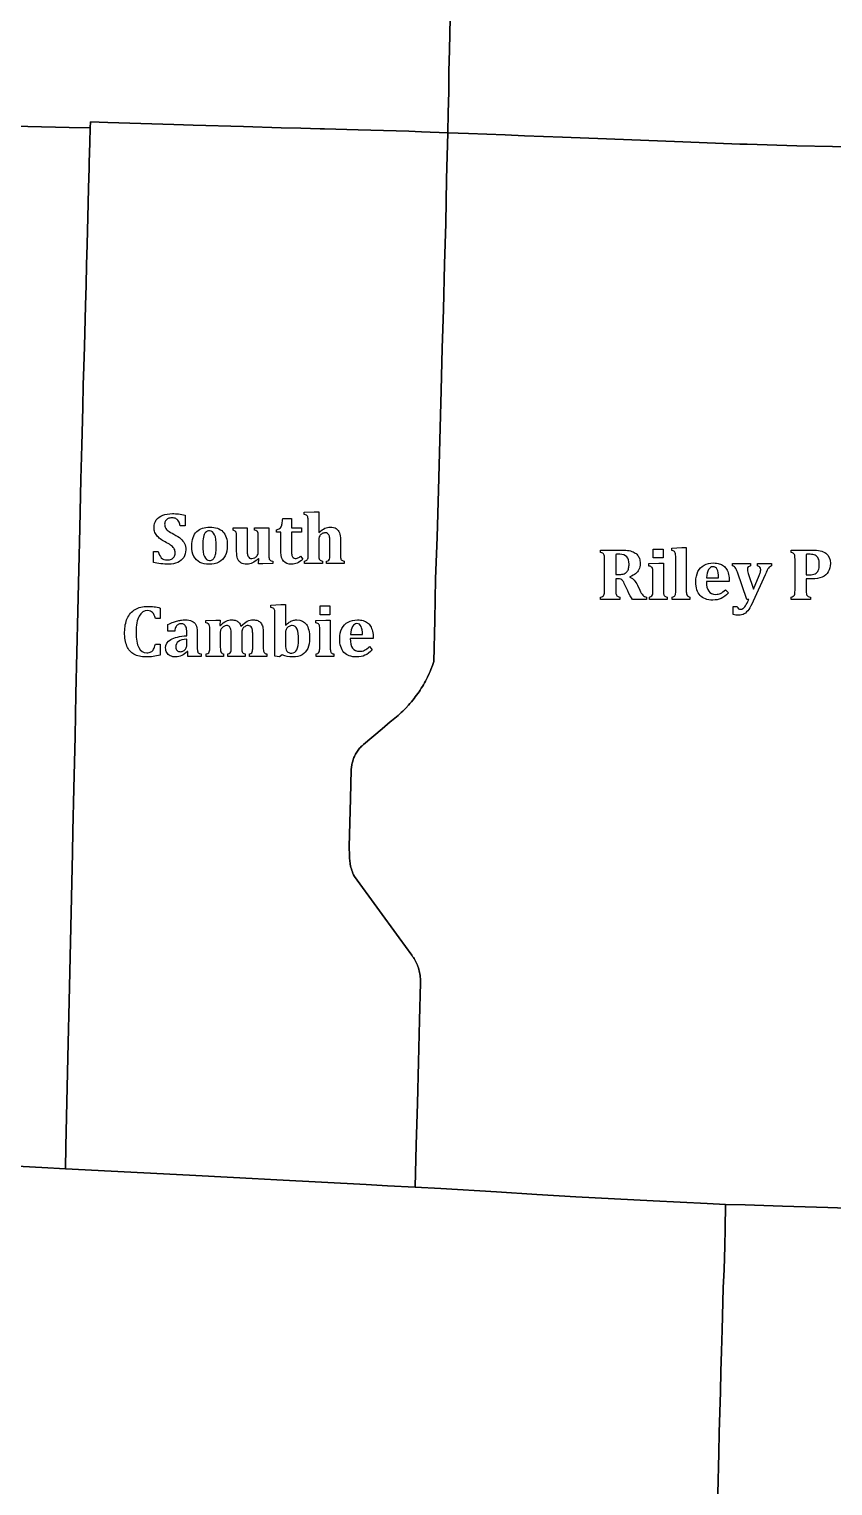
# Model space of a CAD drawing. Extents: x 0 to 800, y 146 to 730.
# Drawn here: x 442.8 to 526.1, y 305.7 to 456.5 of the extents above; entities that cross this region are included whole.
import ezdxf

# ---------------------------------------------------------------- set-up
doc = ezdxf.new("R2010")
doc.units = 0
doc.layers.get('0').update_dxf_attribs({"linetype": 'CONTINUOUS'})

msp = doc.modelspace()

# ---------------------------------------------------------------- linework, layer by layer
at = {"color": 1}
for points in [[(486.434375, 457.68125), (486.353125, 454.321875), (486.3, 452.171875), (486.278125, 450.01875), (486.234375, 447.86875), (486.190625, 445.79375), (483.471875, 445.9), (482.14375, 445.9375), (476.903125, 446.084375), (473.403125, 446.184375), (472.98125, 446.196875), (470.953125, 446.253125), (468.925, 446.315625), (465.009375, 446.43125), (459.825, 446.5875), (457.8125, 446.65), (450.978125, 446.85625), (449.171875, 446.909375), (449.153125, 446.2875), (446.984375, 446.340625), (439.8, 446.51875)], [(528.44375, 444.28125), (526.03125, 444.35), (522.33125, 444.453125), (517.1875, 444.596875), (516.425, 444.621875), (510.521875, 444.85), (502.621875, 445.15625), (498.071875, 445.334375), (494.1125, 445.4875), (492.128125, 445.5625), (488.3375, 445.7125), (486.190625, 445.79375), (486.234375, 447.86875), (486.278125, 450.01875), (486.3, 452.171875), (486.353125, 454.321875), (486.434375, 457.68125)], [(439.8, 446.51875), (446.984375, 446.340625), (449.153125, 446.2875), (449.1125, 444.796875), (449.05625, 442.678125), (449.04375, 442.140625), (448.9875, 440.1), (448.94375, 438.453125), (448.828125, 434.225), (448.771875, 432.11875), (448.715625, 430.01875), (448.65625, 427.90625), (448.54375, 423.68125), (448.484375, 421.56875), (448.434375, 419.690625), (448.371875, 417.346875), (448.275, 413.46875), (448.1875, 409.93125), (448.0625, 404.878125), (447.96875, 400.584375), (447.871875, 396.28125), (447.775, 391.984375), (447.678125, 387.7), (447.578125, 383.3125), (447.45625, 377.91875), (447.35625, 373.5125), (447.309375, 371.271875), (446.965625, 355.86875), (446.86875, 351.60625), (446.628125, 340.8625), (446.578125, 338.5625), (444.15625, 338.690625), (439.56875, 338.93125)], [(482.809375, 336.65625), (479.940625, 336.80625), (477.71875, 336.925), (473.090625, 337.16875), (468.465625, 337.415625), (465.925, 337.546875), (463.99375, 337.65), (459.421875, 337.884375), (446.578125, 338.5625), (446.628125, 340.8625), (446.86875, 351.60625), (446.965625, 355.86875), (447.309375, 371.271875), (447.35625, 373.5125), (447.45625, 377.91875), (447.578125, 383.3125), (447.678125, 387.7), (447.775, 391.984375), (447.871875, 396.28125), (447.96875, 400.584375), (448.0625, 404.878125), (448.1875, 409.93125), (448.275, 413.46875), (448.371875, 417.346875), (448.434375, 419.690625), (448.484375, 421.56875), (448.54375, 423.68125), (448.65625, 427.90625), (448.715625, 430.01875), (448.771875, 432.11875), (448.828125, 434.225), (448.94375, 438.453125), (448.9875, 440.1), (449.04375, 442.140625), (449.05625, 442.678125), (449.1125, 444.796875), (449.153125, 446.2875), (449.171875, 446.909375), (450.978125, 446.85625), (457.8125, 446.65), (459.825, 446.5875), (465.009375, 446.43125), (468.925, 446.315625), (470.953125, 446.253125), (472.98125, 446.196875), (473.403125, 446.184375), (476.903125, 446.084375), (482.14375, 445.9375), (483.471875, 445.9), (486.190625, 445.79375), (486.034375, 440.996875), (485.971875, 436.409375), (485.853125, 432.184375), (485.725, 427.4875), (485.615625, 423.49375), (485.49375, 419.128125), (485.353125, 413.959375), (485.209375, 408.80625), (485.078125, 403.93125), (484.89375, 399.61875), (484.853125, 395.33125), (484.7375, 391.046875), (484.66875, 390.840625), (484.59375, 390.634375), (484.4375, 390.228125), (484.353125, 390.025), (484.265625, 389.825), (484.078125, 389.43125), (483.98125, 389.234375), (483.878125, 389.040625), (483.775, 388.85), (483.665625, 388.659375), (483.55625, 388.471875), (483.440625, 388.284375), (483.321875, 388.103125), (483.203125, 387.91875), (483.078125, 387.740625), (482.95, 387.5625), (482.81875, 387.3875), (482.6875, 387.215625), (482.55, 387.04375), (482.4125, 386.875), (482.26875, 386.709375), (482.125, 386.546875), (481.825, 386.228125), (481.671875, 386.071875), (481.515625, 385.91875), (481.35625, 385.76875), (481.196875, 385.621875), (481.03125, 385.478125), (480.865625, 385.3375), (480.696875, 385.2), (480.525, 385.0625), (480.353125, 384.93125), (480.209375, 384.825), (479.384375, 384.075), (477.44375, 382.46875), (477.403125, 382.434375), (477.309375, 382.346875), (477.21875, 382.259375), (477.13125, 382.16875), (477.05, 382.075), (476.96875, 381.975), (476.81875, 381.775), (476.75, 381.66875), (476.6875, 381.565625), (476.625, 381.45625), (476.56875, 381.346875), (476.515625, 381.2375), (476.465625, 381.121875), (476.41875, 381.009375), (476.378125, 380.890625), (476.30625, 380.65625), (476.278125, 380.534375), (476.25, 380.415625), (476.23125, 380.29375), (476.215625, 380.18125), (476.203125, 380.071875), (476.19375, 379.959375), (476.1875, 379.846875), (476.1, 376.890625), (475.965625, 371.871875), (476.00625, 370.971875), (476.00625, 370.809375), (476.0125, 370.64375), (476.025, 370.5), (476.040625, 370.359375), (476.059375, 370.215625), (476.084375, 370.075), (476.115625, 369.9125), (476.15625, 369.75), (476.2, 369.590625), (476.25, 369.43125), (476.30625, 369.275), (476.365625, 369.121875), (476.434375, 368.96875), (476.50625, 368.81875), (481.146875, 362.459375), (482.4625, 360.65625), (482.54375, 360.54375), (482.61875, 360.43125), (482.690625, 360.315625), (482.840625, 360.046875), (482.909375, 359.909375), (482.971875, 359.76875), (483.03125, 359.625), (483.084375, 359.48125), (483.134375, 359.3375), (483.175, 359.1875), (483.221875, 359.040625), (483.265625, 358.875), (483.290625, 358.721875), (483.315625, 358.559375), (483.334375, 358.396875), (483.35, 358.234375), (483.359375, 358.071875), (483.3625, 357.909375), (483.3625, 357.7875), (483.259375, 353.940625), (483.15, 349.60625), (483.034375, 345.30625), (482.925, 341.040625), (482.809375, 336.65625)], [(514.94375, 334.8625), (513.0375, 334.965625), (507.440625, 335.253125), (499.44375, 335.665625), (495.41875, 335.90625), (491.215625, 336.15625), (485.446875, 336.5), (482.809375, 336.65625), (482.925, 341.040625), (483.034375, 345.30625), (483.15, 349.60625), (483.259375, 353.953125), (483.3625, 357.7875), (483.3625, 357.909375), (483.359375, 358.071875), (483.35, 358.234375), (483.334375, 358.396875), (483.315625, 358.559375), (483.290625, 358.721875), (483.265625, 358.875), (483.221875, 359.040625), (483.175, 359.1875), (483.134375, 359.3375), (483.084375, 359.48125), (483.03125, 359.625), (482.971875, 359.76875), (482.909375, 359.909375), (482.840625, 360.046875), (482.690625, 360.315625), (482.61875, 360.43125), (482.54375, 360.54375), (482.4625, 360.65625), (481.146875, 362.459375), (476.50625, 368.81875), (476.434375, 368.96875), (476.365625, 369.121875), (476.30625, 369.275), (476.25, 369.43125), (476.2, 369.590625), (476.15625, 369.75), (476.115625, 369.9125), (476.084375, 370.075), (476.059375, 370.215625), (476.040625, 370.359375), (476.025, 370.5), (476.0125, 370.64375), (476.00625, 370.809375), (476.00625, 370.971875), (475.965625, 371.871875), (476.1, 376.890625), (476.1875, 379.846875), (476.19375, 379.959375), (476.203125, 380.071875), (476.215625, 380.18125), (476.23125, 380.29375), (476.25, 380.415625), (476.278125, 380.534375), (476.30625, 380.65625), (476.378125, 380.890625), (476.41875, 381.009375), (476.465625, 381.121875), (476.515625, 381.2375), (476.56875, 381.346875), (476.625, 381.45625), (476.6875, 381.565625), (476.75, 381.66875), (476.81875, 381.775), (476.96875, 381.975), (477.05, 382.075), (477.13125, 382.16875), (477.21875, 382.259375), (477.309375, 382.346875), (477.403125, 382.434375), (477.44375, 382.46875), (479.384375, 384.075), (480.209375, 384.825), (480.353125, 384.93125), (480.525, 385.0625), (480.696875, 385.2), (480.865625, 385.3375), (481.03125, 385.478125), (481.196875, 385.621875), (481.35625, 385.76875), (481.515625, 385.91875), (481.671875, 386.071875), (481.825, 386.228125), (482.125, 386.546875), (482.26875, 386.709375), (482.4125, 386.875), (482.55, 387.04375), (482.6875, 387.215625), (482.81875, 387.3875), (482.95, 387.5625), (483.078125, 387.740625), (483.203125, 387.91875), (483.321875, 388.103125), (483.440625, 388.284375), (483.55625, 388.471875), (483.665625, 388.659375), (483.775, 388.85), (483.878125, 389.040625), (483.98125, 389.234375), (484.078125, 389.43125), (484.265625, 389.825), (484.353125, 390.025), (484.4375, 390.228125), (484.59375, 390.634375), (484.66875, 390.840625), (484.7375, 391.046875), (484.853125, 395.33125), (484.89375, 399.61875), (485.078125, 403.93125), (485.209375, 408.80625), (485.353125, 413.959375), (485.49375, 419.128125), (485.615625, 423.49375), (485.725, 427.4875), (485.853125, 432.184375), (485.971875, 436.409375), (486.034375, 440.996875), (486.190625, 445.79375), (488.3375, 445.7125), (492.128125, 445.5625), (494.1125, 445.4875), (498.071875, 445.334375), (502.621875, 445.15625), (510.521875, 444.85), (516.425, 444.621875), (517.1875, 444.596875), (522.33125, 444.453125), (526.03125, 444.35), (528.44375, 444.28125)], [(439.56875, 338.93125), (444.15625, 338.690625), (446.578125, 338.5625), (459.421875, 337.884375), (463.99375, 337.65), (465.925, 337.546875), (468.465625, 337.415625), (473.090625, 337.16875), (477.71875, 336.925), (479.940625, 336.80625), (482.809375, 336.65625), (485.446875, 336.5), (491.215625, 336.15625), (495.41875, 335.90625), (499.44375, 335.665625), (507.440625, 335.253125), (513.0375, 334.965625), (514.94375, 334.8625)], [(514.94375, 334.8625), (514.921875, 332.334375), (514.875, 330.55), (514.8125, 328.1125), (514.70625, 326.21875), (514.6625, 324.740625), (514.584375, 321.890625), (514.525, 319.678125), (514.465625, 317.5625), (514.409375, 315.459375), (514.35625, 313.35), (514.303125, 311.265625), (514.246875, 309.13125), (514.140625, 304.909375)], [(514.140625, 304.909375), (514.246875, 309.13125), (514.303125, 311.265625), (514.35625, 313.35), (514.409375, 315.459375), (514.465625, 317.5625), (514.525, 319.678125), (514.584375, 321.890625), (514.6625, 324.740625), (514.70625, 326.21875), (514.8125, 328.1125), (514.875, 330.55), (514.921875, 332.334375), (514.94375, 334.8625), (516.965625, 334.8125), (520.834375, 334.6875), (525.553125, 334.55), (527.55625, 334.4875)], [(527.55625, 334.4875), (525.553125, 334.55), (520.834375, 334.6875), (516.965625, 334.8125), (514.94375, 334.8625)]]:
    msp.add_lwpolyline(points, dxfattribs=at)
at = {"color": 7}
for points in [[(458.993392, 406.20816), (458.993392, 405.120656), (458.47964, 405.120656)], [(469.084664, 405.848176), (469.980912, 405.848176), (469.980912, 404.910672), (471.049664, 404.910672), (471.049664, 404.44192), (469.980912, 404.44192), (469.980912, 402.750672)], [(471.31192, 406.26068), (471.31192, 406.508184), (472.350672, 406.560664), (472.819424, 406.560664), (472.819424, 404.419416), (472.83464, 404.415672)], [(463.939624, 404.663128), (463.93964, 404.910672)], [(463.93964, 404.910672), (465.398392, 404.910672), (465.398392, 402.829424)], [(466.182096, 404.663152), (466.182096, 404.910648), (467.6446, 404.910648), (467.6446, 402.285648)], [(468.897136, 402.345672), (468.897136, 404.44192), (468.428392, 404.44192), (468.428392, 404.700672)], [(471.735664, 402.274408), (471.735664, 405.199408)], [(460.800864, 403.10692), (460.800888, 403.10692)], [(464.31456, 402.454416), (464.31456, 403.826912)], [(466.55712, 402.3794), (466.55712, 403.826896)], [(472.819688, 403.7294), (472.819688, 402.2744)], [(473.978464, 402.270656), (473.978464, 403.249408)], [(475.062136, 403.643176), (475.062136, 402.274424)], [(502.015448, 402.350056), (502.015448, 402.59756), (504.201696, 402.59756)], [(508.484112, 402.695056), (508.484112, 401.776312), (507.456608, 401.776312), (507.456608, 402.695056), (508.484112, 402.695056)], [(509.372576, 402.5488), (509.372576, 402.796304), (510.41132, 402.848784), (510.880072, 402.848784), (510.88036, 398.56256)], [(521.740384, 402.350024), (521.740384, 402.597528), (523.919136, 402.597528)], [(455.68964, 401.29944), (455.68964, 402.45444), (456.203392, 402.454424)], [(461.460888, 401.130672), (461.460888, 401.130672)], [(468.05708, 401.441896), (468.05708, 401.190648), (467.03708, 401.156888), (466.583336, 401.156888), (466.617096, 401.696888), (466.572056, 401.708168)], [(470.940896, 401.955664), (471.177136, 401.640672)], [(473.194736, 401.438192), (473.194736, 401.190688), (471.357232, 401.190688), (471.357232, 401.438192)], [(475.440936, 401.43816), (475.440936, 401.190656), (473.622184, 401.190656), (473.622184, 401.43816)], [(502.416656, 398.420056), (502.416656, 401.65256)], [(503.579104, 402.151608), (503.579112, 402.151312)], [(503.579112, 402.151312), (503.579112, 400.066312), (503.95036, 400.066312)], [(507.01412, 400.943776), (507.01412, 401.198776), (508.045368, 401.228776), (508.51412, 401.228776), (508.51412, 398.562528)], [(509.796264, 398.562528), (509.796264, 401.487528)], [(515.676608, 400.951328), (515.676608, 401.198824), (517.547864, 401.198824), (517.547864, 400.951328)], [(518.245384, 400.951328), (518.245384, 401.198824), (519.704136, 401.198824), (519.704136, 400.947576)], [(522.141592, 398.420024), (522.141592, 401.652528)], [(523.304112, 402.151608), (523.304112, 400.040056)], [(503.796696, 399.627464), (503.5792, 399.627464), (503.5792, 398.41996)], [(505.041696, 399.82252), (505.041696, 399.785)], [(507.430384, 398.558808), (507.430384, 400.30256)], [(512.98036, 399.73256), (514.229112, 399.73256)], [(517.364112, 397.478824), (517.15036, 397.478824), (516.171608, 400.295072)], [(517.304112, 400.178824), (517.844112, 398.540072), (518.44036, 399.976328)], [(519.040384, 400.032576), (517.817864, 397.310056)], [(523.304112, 400.040056), (523.626616, 400.040056)], [(523.304136, 399.61632), (523.304112, 398.416312)], [(504.812952, 398.371256), (504.520448, 399.012504)], [(505.8292, 398.956256), (506.065448, 398.446256)], [(515.33908, 399.327592), (512.961576, 399.327592)], [(514.937832, 398.491344), (515.241608, 398.161312)], [(456.413392, 396.593176), (456.413392, 395.505672), (455.903392, 395.505672)], [(456.413392, 396.593184), (456.413392, 396.593176)], [(467.861904, 396.660704), (467.861904, 396.908208), (468.90816, 396.960688), (469.369408, 396.960688), (469.369408, 394.811936), (469.373408, 394.807936)], [(473.978392, 396.80692), (473.978392, 395.888176), (472.950888, 395.888176), (472.950888, 396.80692), (473.978392, 396.80692)], [(503.984112, 397.478808), (502.01536, 397.478808), (502.01536, 397.726312)], [(503.984192, 397.726216), (503.984112, 397.478808)], [(506.747952, 397.726256), (506.747952, 397.478752), (505.3042, 397.478752)], [(508.889168, 397.72632), (508.889168, 397.478816), (507.059168, 397.478816), (507.059112, 397.726312)], [(511.255336, 397.726312), (511.255336, 397.478808), (509.41784, 397.478808), (509.41784, 397.726312)], [(515.747864, 395.911336), (515.747864, 396.77008), (516.167864, 396.77008)], [(523.7578, 397.72628), (523.7578, 397.478776), (521.740296, 397.478776), (521.740296, 397.72628)], [(461.123488, 395.05556), (461.123488, 395.31056), (462.150984, 395.34056), (462.623488, 395.34056), (462.567136, 394.800672)], [(469.043408, 391.74416), (468.765904, 391.530408), (468.285904, 391.597928), (468.285888, 395.66692)], [(472.5084, 395.05564), (472.5084, 395.31064), (473.539648, 395.34064), (474.0084, 395.34064), (474.0084, 392.674392)], [(457.89844, 394.215648), (457.189688, 394.215648), (457.189688, 394.898152)], [(459.150904, 393.728144), (459.150904, 394.084392)], [(460.234688, 394.114384), (460.234688, 392.65188)], [(461.53968, 392.67056), (461.53968, 394.211808)], [(462.567136, 394.800672), (462.612096, 394.789392)], [(462.623392, 394.12556), (462.623392, 392.674312)], [(463.759632, 392.670608), (463.759632, 393.675608)], [(464.847184, 393.896856), (464.847184, 392.67436)], [(465.987128, 392.670624), (465.987128, 393.675624)], [(467.07088, 394.043144), (467.07088, 392.674392)], [(469.36964, 394.099424), (469.36964, 392.820672)], [(472.924664, 392.670672), (472.924664, 394.414424)], [(476.10464, 393.844424), (477.353392, 393.844424)], [(455.89964, 392.854424), (456.413392, 392.854424), (456.413392, 391.718176)], [(459.15464, 392.738176), (459.15464, 393.360672)], [(459.278392, 392.08192), (459.222152, 392.10064)], [(460.639736, 391.83816), (460.639736, 391.590656), (459.244736, 391.590656), (459.278392, 392.08192)], [(478.46336, 393.439456), (476.085856, 393.439456)], [(478.062104, 392.603208), (478.365888, 392.273176)], [(462.968408, 391.838064), (462.968408, 391.59056), (461.172152, 391.59056), (461.172152, 391.838064)], [(465.195904, 391.838112), (465.195904, 391.590608), (463.410904, 391.590608), (463.410904, 391.838112)], [(467.449608, 391.838128), (467.449608, 391.590624), (465.642104, 391.590624), (465.642104, 391.838128)], [(474.383376, 391.838184), (474.383376, 391.59068), (472.553376, 391.59068), (472.553392, 391.838176)]]:
    msp.add_lwpolyline(points, dxfattribs=at)
for points in [[(455.768392, 404.929384), (455.768384, 405.23688), (455.844632, 405.498128), (455.997136, 405.713136)], [(455.997136, 405.713136), (456.14964, 405.928128), (456.370264, 406.091256), (456.659016, 406.202512)], [(456.659016, 406.202512), (456.94776, 406.313752), (457.282136, 406.369376), (457.662136, 406.369384)], [(456.957136, 405.632576), (456.892176, 405.533816), (456.85964, 405.41444), (456.85964, 405.274448)], [(457.223392, 405.855696), (457.110888, 405.805696), (457.022136, 405.73132), (456.957136, 405.632576)], [(457.605888, 405.930656), (457.463384, 405.930656), (457.335888, 405.905696), (457.223392, 405.855696)], [(458.022136, 405.84816), (457.912136, 405.90312), (457.773384, 405.930656), (457.605888, 405.930656)], [(457.662136, 406.369384), (457.884632, 406.369376), (458.097136, 406.357544), (458.29964, 406.333784)], [(458.29776, 405.59128), (458.224, 405.707528), (458.132136, 405.793152), (458.022136, 405.84816)], [(458.29964, 406.333784), (458.502136, 406.310024), (458.733384, 406.268184), (458.993392, 406.20816)], [(469.030264, 405.34192), (469.054024, 405.47692), (469.072104, 405.645672), (469.084664, 405.848176)], [(471.540672, 406.19316), (471.493152, 406.21812), (471.41692, 406.24068), (471.31192, 406.26068)], [(471.649424, 406.093784), (471.624464, 406.135064), (471.588144, 406.168184), (471.540672, 406.19316)], [(471.705664, 405.928784), (471.693184, 405.997504), (471.674384, 406.052528), (471.649424, 406.093784)], [(471.730064, 405.673784), (471.726064, 405.775032), (471.718224, 405.860032), (471.705664, 405.928784)], [(471.735664, 405.199408), (471.735664, 405.4144), (471.734064, 405.572528), (471.730064, 405.673784)], [(455.860264, 404.423136), (455.798984, 404.573128), (455.768384, 404.74188), (455.768392, 404.929384)], [(456.119016, 404.00876), (456.00776, 404.135008), (455.921512, 404.273128), (455.860264, 404.423136)], [(456.85964, 405.274448), (456.85964, 405.129448), (456.88772, 405.003816), (456.944016, 404.897576)], [(456.944016, 404.897576), (457.000256, 404.79132), (457.09464, 404.687568), (457.227136, 404.58632)], [(457.227136, 404.58632), (457.35964, 404.485072), (457.552136, 404.369448), (457.80464, 404.239448)], [(457.80464, 404.239448), (458.112136, 404.079448), (458.354008, 403.922568), (458.530264, 403.768824)], [(458.47964, 405.120656), (458.43212, 405.318152), (458.371512, 405.475032), (458.29776, 405.59128)], [(459.79964, 403.894424), (459.892136, 404.139424), (460.020888, 404.34192), (460.185888, 404.50192)], [(460.185888, 404.50192), (460.350888, 404.66192), (460.54776, 404.780048), (460.776512, 404.856296)], [(460.776512, 404.856296), (461.005264, 404.932536), (461.253384, 404.970672), (461.520888, 404.970672)], [(461.097144, 404.419424), (460.994648, 404.31192), (460.919648, 404.150672), (460.872144, 403.935672)], [(461.505896, 404.580672), (461.335896, 404.580672), (461.199648, 404.526912), (461.097144, 404.419424)], [(462.032768, 404.181296), (461.914016, 404.447544), (461.738392, 404.580672), (461.505896, 404.580672)], [(461.520888, 404.970672), (462.125888, 404.970672), (462.582136, 404.811296), (462.88964, 404.492552)], [(462.210896, 402.975672), (462.210896, 403.513168), (462.151536, 403.915048), (462.032768, 404.181296)], [(462.88964, 404.492552), (463.197136, 404.173792), (463.350888, 403.70692), (463.350888, 403.09192)], [(464.106496, 404.603128), (464.065216, 404.625608), (464.009624, 404.645608), (463.939624, 404.663128)], [(464.204, 404.528168), (464.18024, 404.555688), (464.14776, 404.580648), (464.106496, 404.603128)], [(464.26024, 404.436288), (464.24648, 404.470048), (464.22776, 404.500688), (464.204, 404.528168)], [(464.29208, 404.323792), (464.28488, 404.365072), (464.274, 404.402512), (464.26024, 404.436288)], [(464.30896, 404.149416), (464.30496, 404.224376), (464.2996, 404.282536), (464.29208, 404.323792)], [(464.31456, 403.826912), (464.31456, 403.966912), (464.31296, 404.074416), (464.30896, 404.149416)], [(466.403352, 404.567528), (466.358312, 404.601288), (466.284592, 404.633128), (466.182096, 404.663152)], [(466.50272, 404.441896), (466.48144, 404.491896), (466.44832, 404.533768), (466.403352, 404.567528)], [(466.54584, 404.233776), (466.53864, 404.32252), (466.52392, 404.391896), (466.50272, 404.441896)], [(466.55712, 403.826896), (466.55712, 404.0094), (466.55312, 404.145024), (466.54584, 404.233776)], [(468.428392, 404.700672), (468.580888, 404.725632), (468.693392, 404.763152), (468.765888, 404.813176)], [(468.765888, 404.813176), (468.838368, 404.863176), (468.89464, 404.930048), (468.93464, 405.0138)], [(468.93464, 405.0138), (468.97464, 405.097544), (469.00648, 405.20692), (469.030264, 405.34192)], [(472.83464, 404.415672), (473.062136, 404.618168), (473.265264, 404.761296), (473.444016, 404.845048)], [(473.18156, 404.293776), (473.077808, 404.235056), (472.99156, 404.155024), (472.922816, 404.053776)], [(473.479688, 404.381896), (473.384688, 404.381896), (473.285312, 404.352536), (473.18156, 404.293776)], [(473.444016, 404.845048), (473.62276, 404.928792), (473.805888, 404.970672), (473.993392, 404.970672)], [(473.72156, 404.325656), (473.66028, 404.363176), (473.579688, 404.381896), (473.479688, 404.381896)], [(473.87156, 404.155032), (473.83284, 404.231272), (473.782808, 404.288152), (473.72156, 404.325656)], [(473.954064, 403.832536), (473.937824, 403.97128), (473.910304, 404.078784), (473.87156, 404.155032)], [(473.993392, 404.970672), (474.268384, 404.970672), (474.480888, 404.920032), (474.630888, 404.8188)], [(474.630888, 404.8188), (474.780888, 404.717544), (474.890264, 404.57192), (474.959016, 404.38192)], [(474.959016, 404.38192), (475.027736, 404.19192), (475.062136, 403.945672), (475.062136, 403.643176)], [(456.522136, 403.66188), (456.36464, 403.76688), (456.230264, 403.882504), (456.119016, 404.00876)], [(457.050888, 403.358136), (456.855888, 403.455632), (456.67964, 403.55688), (456.522136, 403.66188)], [(457.583392, 403.03188), (457.455888, 403.134384), (457.278384, 403.243128), (457.050888, 403.358136)], [(457.860888, 402.707512), (457.803368, 402.821256), (457.710888, 402.929384), (457.583392, 403.03188)], [(457.947136, 402.304384), (457.947136, 402.459384), (457.918416, 402.59376), (457.860888, 402.707512)], [(458.530264, 403.768824), (458.706512, 403.615072), (458.836512, 403.447568), (458.920264, 403.26632)], [(459.045888, 402.634448), (459.045888, 402.326944), (458.974608, 402.060072), (458.832136, 401.833824)], [(458.920264, 403.26632), (459.004008, 403.085072), (459.045888, 402.874448), (459.045888, 402.634448)], [(459.660888, 403.024424), (459.660888, 403.359424), (459.707128, 403.649424), (459.79964, 403.894424)], [(459.885888, 401.942552), (459.735888, 402.226296), (459.660888, 402.58692), (459.660888, 403.024424)], [(460.872144, 403.935672), (460.824624, 403.720672), (460.800864, 403.444424), (460.800864, 403.10692)], [(460.800888, 403.10692), (460.800888, 402.57692), (460.860248, 402.180048), (460.979016, 401.916296)], [(462.177136, 402.3738), (462.199616, 402.552544), (462.210896, 402.753176), (462.210896, 402.975672)], [(463.350888, 403.09192), (463.350888, 402.65692), (463.274648, 402.292544), (463.122136, 401.9988)], [(465.398392, 402.829424), (465.398384, 402.589424), (465.405592, 402.40192), (465.420872, 402.26692)], [(469.980912, 402.750672), (469.980912, 402.468176), (469.994032, 402.259424), (470.020272, 402.124424)], [(472.922816, 404.053776), (472.854096, 403.95252), (472.819688, 403.8444), (472.819688, 403.7294)], [(473.978464, 403.249408), (473.978456, 403.499408), (473.970304, 403.693784), (473.954064, 403.832536)], [(504.201696, 402.59756), (504.496696, 402.597552), (504.74732, 402.57692), (504.953576, 402.53564)], [(523.919136, 402.597528), (524.551632, 402.59752), (525.025384, 402.4844), (525.340384, 402.258152)], [(456.46776, 401.173816), (456.191512, 401.202536), (455.932136, 401.244456), (455.68964, 401.29944)], [(456.203392, 402.454424), (456.265872, 402.15692), (456.370264, 401.935048), (456.516512, 401.7888)], [(457.26464, 401.130696), (457.00964, 401.130696), (456.744008, 401.145096), (456.46776, 401.173816)], [(456.516512, 401.7888), (456.66276, 401.642552), (456.877136, 401.569424), (457.15964, 401.569424)], [(457.15964, 401.569424), (457.307136, 401.569424), (457.43964, 401.594384), (457.557136, 401.644384)], [(458.20964, 401.312576), (457.937136, 401.19132), (457.622136, 401.130696), (457.26464, 401.130696)], [(457.557136, 401.644384), (457.67464, 401.694384), (457.769008, 401.775008), (457.840264, 401.886256)], [(457.840264, 401.886256), (457.911544, 401.997512), (457.947136, 402.13688), (457.947136, 402.304384)], [(458.832136, 401.833824), (458.689632, 401.607576), (458.482136, 401.433824), (458.20964, 401.312576)], [(460.510264, 401.3238), (460.244016, 401.452552), (460.035888, 401.6588), (459.885888, 401.942552)], [(461.460888, 401.130672), (461.093384, 401.130672), (460.776512, 401.195072), (460.510264, 401.3238)], [(460.979016, 401.916296), (461.09776, 401.652552), (461.277136, 401.520672), (461.517136, 401.520672)], [(462.46964, 401.344424), (462.187136, 401.20192), (461.850888, 401.130672), (461.460888, 401.130672)], [(461.517136, 401.520672), (461.64964, 401.520672), (461.760264, 401.554432), (461.849016, 401.62192)], [(461.849016, 401.62192), (461.93776, 401.68944), (462.009008, 401.78692), (462.06276, 401.914424)], [(462.06276, 401.914424), (462.11652, 402.04192), (462.154632, 402.195048), (462.177136, 402.3738)], [(463.122136, 401.9988), (462.969632, 401.705048), (462.752136, 401.48692), (462.46964, 401.344424)], [(464.41956, 401.713792), (464.34956, 401.90504), (464.31456, 402.151912), (464.31456, 402.454416)], [(464.76268, 401.278792), (464.603936, 401.377544), (464.48956, 401.522544), (464.41956, 401.713792)], [(465.398312, 401.130664), (465.133304, 401.130664), (464.921432, 401.180024), (464.76268, 401.278792)], [(465.94956, 401.258168), (465.767056, 401.173168), (465.583304, 401.130664), (465.398312, 401.130664)], [(465.420872, 402.26692), (465.435832, 402.13192), (465.464632, 402.025048), (465.50712, 401.946296)], [(465.50712, 401.946296), (465.5496, 401.867576), (465.601496, 401.810048), (465.662744, 401.7738)], [(465.662744, 401.7738), (465.724024, 401.73756), (465.80212, 401.7194), (465.89712, 401.7194)], [(465.89712, 401.7194), (465.989624, 401.7194), (466.08712, 401.74812), (466.189624, 401.805648)], [(466.572056, 401.708168), (466.339552, 401.493168), (466.132056, 401.343168), (465.94956, 401.258168)], [(466.189624, 401.805648), (466.29212, 401.863168), (466.378992, 401.943776), (466.450248, 402.047528)], [(466.450248, 402.047528), (466.521528, 402.151272), (466.55712, 402.261896), (466.55712, 402.3794)], [(467.6446, 402.285648), (467.644592, 402.095648), (467.6478, 401.956896), (467.65396, 401.8694)], [(467.65396, 401.8694), (467.66036, 401.781896), (467.6746, 401.711896), (467.69708, 401.6594)], [(467.69708, 401.6594), (467.71956, 401.60692), (467.7558, 401.563776), (467.805832, 401.530024)], [(467.805832, 401.530024), (467.855832, 401.496264), (467.939576, 401.466904), (468.05708, 401.441896)], [(469.172768, 401.432552), (468.989016, 401.6338), (468.897136, 401.938176), (468.897136, 402.345672)], [(470.007136, 401.130672), (469.63464, 401.130672), (469.356512, 401.231296), (469.172768, 401.432552)], [(470.577136, 401.245048), (470.397136, 401.168808), (470.207136, 401.130672), (470.007136, 401.130672)], [(470.020272, 402.124424), (470.046512, 401.989424), (470.090912, 401.890048), (470.1534, 401.826296)], [(470.1534, 401.826296), (470.21588, 401.762536), (470.293392, 401.730672), (470.385896, 401.730672)], [(470.385896, 401.730672), (470.455896, 401.730672), (470.518392, 401.737072), (470.5734, 401.749392)], [(470.5734, 401.749392), (470.62836, 401.761872), (470.68652, 401.784352), (470.747776, 401.816912)], [(471.177136, 401.640672), (470.957136, 401.453176), (470.757136, 401.321296), (470.577136, 401.245048)], [(470.747776, 401.816912), (470.808976, 401.849392), (470.873392, 401.895632), (470.940896, 401.955664)], [(471.357232, 401.438192), (471.432192, 401.455712), (471.490984, 401.476272), (471.533488, 401.500032)], [(471.533488, 401.500032), (471.575968, 401.523792), (471.609088, 401.551312), (471.632864, 401.582536)], [(471.632864, 401.582536), (471.656624, 401.613816), (471.677264, 401.653816), (471.694704, 401.702536)], [(471.694704, 401.702536), (471.712224, 401.751256), (471.723424, 401.818784), (471.728464, 401.905032)], [(471.728464, 401.905032), (471.733264, 401.99128), (471.735664, 402.114408), (471.735664, 402.274408)], [(472.819688, 402.2744), (472.819688, 402.1344), (472.821288, 402.026272), (472.825288, 401.950024)], [(472.825288, 401.950024), (472.829288, 401.873784), (472.834648, 401.815024), (472.842168, 401.773776)], [(472.842168, 401.773776), (472.849368, 401.732496), (472.860328, 401.695616), (472.874088, 401.663152)], [(472.874088, 401.663152), (472.887848, 401.630672), (472.905928, 401.600672), (472.928488, 401.573152)], [(472.928488, 401.573152), (472.950968, 401.545632), (472.983448, 401.520672), (473.025984, 401.498192)], [(473.025984, 401.498192), (473.068464, 401.475712), (473.124736, 401.455712), (473.194736, 401.438192)], [(473.622184, 401.43816), (473.739688, 401.46568), (473.820312, 401.50568), (473.864064, 401.55816)], [(473.864064, 401.55816), (473.907824, 401.61064), (473.937824, 401.68316), (473.954064, 401.775656)], [(473.954064, 401.775656), (473.970304, 401.86816), (473.978464, 402.03316), (473.978464, 402.270656)], [(475.062136, 402.274424), (475.062136, 402.164424), (475.063736, 402.061296), (475.067736, 401.965048)], [(475.067736, 401.965048), (475.071736, 401.8688), (475.080856, 401.79192), (475.095896, 401.734424)], [(475.095896, 401.734424), (475.110856, 401.676904), (475.131496, 401.630048), (475.157816, 401.5938)], [(475.157816, 401.5938), (475.184056, 401.55756), (475.220936, 401.52692), (475.26844, 401.50192)], [(475.26844, 401.50192), (475.31596, 401.47696), (475.373432, 401.45568), (475.440936, 401.43816)], [(502.238576, 402.26568), (502.184816, 402.29696), (502.110448, 402.32504), (502.015448, 402.350056)], [(502.358576, 402.143808), (502.332336, 402.193808), (502.292336, 402.234432), (502.238576, 402.26568)], [(502.407296, 401.948808), (502.400896, 402.028808), (502.384816, 402.093808), (502.358576, 402.143808)], [(502.416656, 401.65256), (502.416656, 401.770056), (502.413456, 401.868808), (502.407296, 401.948808)], [(504.002856, 402.158808), (503.787848, 402.158808), (503.6466, 402.156408), (503.579104, 402.151608)], [(504.715352, 401.903808), (504.555352, 402.073808), (504.317848, 402.158808), (504.002856, 402.158808)], [(504.955352, 401.138808), (504.955352, 401.478808), (504.875352, 401.733808), (504.715352, 401.903808)], [(504.912232, 400.711312), (504.940952, 400.841304), (504.955352, 400.983808), (504.955352, 401.138808)], [(504.953576, 402.53564), (505.159824, 402.49436), (505.340448, 402.431264), (505.495448, 402.346272)], [(505.495448, 402.346272), (505.625448, 402.276272), (505.735448, 402.188136), (505.825448, 402.081896)], [(505.825448, 402.081896), (505.915448, 401.97564), (505.984816, 401.851888), (506.033576, 401.71064)], [(506.106696, 401.21752), (506.106696, 400.972512), (506.063576, 400.762512), (505.97732, 400.58752)], [(506.033576, 401.71064), (506.082296, 401.569392), (506.106696, 401.405016), (506.106696, 401.21752)], [(509.60132, 402.48128), (509.5538, 402.50624), (509.477576, 402.5288), (509.372576, 402.5488)], [(509.711944, 402.381904), (509.685704, 402.423184), (509.648824, 402.456304), (509.60132, 402.48128)], [(509.768184, 402.216904), (509.756904, 402.285624), (509.738184, 402.340648), (509.711944, 402.381904)], [(509.790664, 401.961904), (509.786664, 402.063144), (509.779384, 402.148144), (509.768184, 402.216904)], [(509.796264, 401.487528), (509.796264, 401.70252), (509.794664, 401.860648), (509.790664, 401.961904)], [(512.736608, 401.031936), (513.014112, 401.183184), (513.336608, 401.258808), (513.704112, 401.258808)], [(513.704112, 401.258808), (513.931608, 401.258808), (514.130984, 401.232568), (514.30224, 401.180088)], [(514.30224, 401.180088), (514.47348, 401.127608), (514.62036, 401.054464), (514.742864, 400.960712)], [(521.963512, 402.265648), (521.909752, 402.296928), (521.835384, 402.325008), (521.740384, 402.350024)], [(522.083512, 402.143776), (522.057272, 402.193776), (522.017272, 402.2344), (521.963512, 402.265648)], [(522.132232, 401.948776), (522.125832, 402.028776), (522.109752, 402.093776), (522.083512, 402.143776)], [(522.141592, 401.652528), (522.141584, 401.770024), (522.138392, 401.868776), (522.132232, 401.948776)], [(523.709112, 402.158808), (523.534112, 402.158808), (523.399112, 402.156408), (523.304112, 402.151608)], [(524.237864, 402.061312), (524.10036, 402.126272), (523.924112, 402.158808), (523.709112, 402.158808)], [(524.550984, 401.733184), (524.479704, 401.886928), (524.37536, 401.996304), (524.237864, 402.061312)], [(524.657864, 401.11256), (524.657856, 401.372552), (524.622264, 401.579432), (524.550984, 401.733184)], [(524.550984, 400.486312), (524.622264, 400.641304), (524.657856, 400.850056), (524.657864, 401.11256)], [(525.340384, 402.258152), (525.655384, 402.031896), (525.81288, 401.683776), (525.812888, 401.213776)], [(525.812888, 401.213776), (525.81288, 400.881272), (525.739128, 400.59252), (525.59164, 400.347528)], [(504.10232, 399.582504), (504.03608, 399.612504), (503.9342, 399.627464), (503.796696, 399.627464)], [(503.95036, 400.066312), (504.15036, 400.066304), (504.31536, 400.093192), (504.44536, 400.146936)], [(504.295448, 399.417504), (504.232968, 399.497504), (504.168568, 399.552504), (504.10232, 399.582504)], [(504.44536, 400.146936), (504.57536, 400.200696), (504.67848, 400.27568), (504.754736, 400.371936)], [(504.754736, 400.371936), (504.830976, 400.468184), (504.88348, 400.581304), (504.912232, 400.711312)], [(505.628576, 400.15064), (505.48232, 400.034392), (505.286696, 399.925016), (505.041696, 399.82252)], [(505.041696, 399.785), (505.226696, 399.705), (505.379824, 399.598128), (505.501072, 399.464376)], [(505.97732, 400.58752), (505.891072, 400.412512), (505.774816, 400.266888), (505.628576, 400.15064)], [(507.22224, 400.881936), (507.16848, 400.905696), (507.09912, 400.926336), (507.01412, 400.943776)], [(507.349744, 400.778808), (507.318464, 400.823848), (507.275984, 400.858168), (507.22224, 400.881936)], [(507.413504, 400.598808), (507.402224, 400.673768), (507.381024, 400.733808), (507.349744, 400.778808)], [(507.430384, 400.30256), (507.430384, 400.425056), (507.424784, 400.523808), (507.413504, 400.598808)], [(511.866608, 399.316312), (511.866608, 399.721304), (511.942208, 400.07068), (512.093488, 400.364432)], [(512.093488, 400.364432), (512.244736, 400.658184), (512.459112, 400.88068), (512.736608, 401.031936)], [(513.184736, 400.576312), (513.070984, 400.381304), (513.002856, 400.100056), (512.98036, 399.73256)], [(513.644112, 400.868808), (513.451608, 400.868808), (513.298488, 400.771304), (513.184736, 400.576312)], [(514.079112, 400.58756), (513.989112, 400.775056), (513.844112, 400.868808), (513.644112, 400.868808)], [(514.229112, 399.73256), (514.219112, 400.115056), (514.169112, 400.400056), (514.079112, 400.58756)], [(514.742864, 400.960712), (514.86536, 400.86696), (514.966608, 400.75384), (515.046608, 400.621344)], [(515.046608, 400.621344), (515.141608, 400.46384), (515.212856, 400.28384), (515.26036, 400.081344)], [(515.26036, 400.081344), (515.31036, 399.87384), (515.3366, 399.622592), (515.33908, 399.327592)], [(515.865984, 400.870696), (515.814704, 400.909416), (515.751608, 400.936296), (515.676608, 400.951328)], [(516.004736, 400.701952), (515.963456, 400.775712), (515.917232, 400.831944), (515.865984, 400.870696)], [(516.171608, 400.295072), (516.101608, 400.492568), (516.045984, 400.6282), (516.004736, 400.701952)], [(517.289112, 400.850072), (517.234072, 400.805112), (517.206608, 400.737568), (517.206608, 400.647576)], [(517.206608, 400.647576), (517.206608, 400.527568), (517.239088, 400.37132), (517.304112, 400.178824)], [(517.547864, 400.951328), (517.43036, 400.928848), (517.344112, 400.895088), (517.289112, 400.850072)], [(518.500384, 400.821952), (518.440384, 400.890672), (518.355384, 400.933824), (518.245384, 400.951328)], [(518.44036, 399.976328), (518.49036, 400.09632), (518.527856, 400.201944), (518.552864, 400.2932)], [(518.590384, 400.561328), (518.590384, 400.66632), (518.560384, 400.7532), (518.500384, 400.821952)], [(518.552864, 400.2932), (518.577824, 400.384448), (518.590384, 400.473824), (518.590384, 400.561328)], [(519.265384, 400.5032), (519.210424, 400.399448), (519.135384, 400.242568), (519.040384, 400.032576)], [(519.406008, 400.737576), (519.367288, 400.685096), (519.320384, 400.606944), (519.265384, 400.5032)], [(519.52976, 400.865072), (519.486, 400.832592), (519.444752, 400.790112), (519.406008, 400.737576)], [(519.704136, 400.947576), (519.631656, 400.925096), (519.573504, 400.897576), (519.52976, 400.865072)], [(523.900384, 399.60128), (523.65788, 399.601272), (523.459136, 399.60608), (523.304136, 399.61632)], [(523.626616, 400.040056), (523.876608, 400.040056), (524.07536, 400.075656), (524.222864, 400.146936)], [(524.950384, 399.790648), (524.670384, 399.6644), (524.320384, 399.601272), (523.900384, 399.60128)], [(524.222864, 400.146936), (524.37036, 400.218216), (524.479736, 400.331304), (524.550984, 400.486312)], [(525.59164, 400.347528), (525.444136, 400.102528), (525.230384, 399.916896), (524.950384, 399.790648)], [(502.354736, 397.926936), (502.380976, 397.978216), (502.397856, 398.043184), (502.405376, 398.121936)], [(502.405376, 398.121936), (502.412576, 398.200656), (502.416656, 398.300056), (502.416656, 398.420056)], [(503.5792, 398.41996), (503.5792, 398.232464), (503.58792, 398.101208), (503.60544, 398.026216)], [(504.520448, 399.012504), (504.432944, 399.202504), (504.357944, 399.337504), (504.295448, 399.417504)], [(505.3042, 397.478752), (505.159192, 397.678752), (504.995448, 397.976256), (504.812952, 398.371256)], [(505.501072, 399.464376), (505.62232, 399.330624), (505.731696, 399.161248), (505.8292, 398.956256)], [(506.065448, 398.446256), (506.170448, 398.218752), (506.274816, 398.048128), (506.378576, 397.934376)], [(507.312232, 397.853808), (507.358472, 397.906288), (507.389752, 397.97756), (507.405984, 398.06756)], [(507.405984, 398.06756), (507.422224, 398.15756), (507.430384, 398.321304), (507.430384, 398.558808)], [(508.51412, 398.562528), (508.51412, 398.422528), (508.51572, 398.3144), (508.51972, 398.238152)], [(508.51972, 398.238152), (508.52372, 398.161912), (508.52908, 398.103152), (508.5366, 398.061904)], [(509.755304, 397.990648), (509.772824, 398.039368), (509.784024, 398.106904), (509.789064, 398.193152)], [(509.789064, 398.193152), (509.793864, 398.2794), (509.796264, 398.402528), (509.796264, 398.562528)], [(510.88036, 398.56256), (510.88036, 398.325056), (510.88756, 398.161304), (510.90284, 398.071312)], [(510.90284, 398.071312), (510.9178, 397.981312), (510.94844, 397.909432), (510.994712, 397.85568)], [(512.30724, 397.896936), (512.013488, 398.21568), (511.866608, 398.688808), (511.866608, 399.316312)], [(512.961576, 399.327592), (512.963976, 398.875088), (513.044704, 398.541968), (513.203456, 398.328216)], [(513.203456, 398.328216), (513.3622, 398.114464), (513.60408, 398.007592), (513.92908, 398.007592)], [(513.92908, 398.007592), (514.11908, 398.007592), (514.290328, 398.043192), (514.442832, 398.114464)], [(514.442832, 398.114464), (514.595328, 398.185744), (514.760328, 398.311336), (514.937832, 398.491344)], [(515.241608, 398.161312), (514.986608, 397.891312), (514.734104, 397.700056), (514.484112, 397.58756)], [(522.079672, 397.926904), (522.105912, 397.978184), (522.122792, 398.043152), (522.130312, 398.121904)], [(522.130312, 398.121904), (522.137512, 398.200624), (522.141592, 398.300024), (522.141592, 398.420024)], [(523.304112, 398.416312), (523.304112, 398.251304), (523.310512, 398.134432), (523.322832, 398.06568)], [(523.322832, 398.06568), (523.335312, 397.99696), (523.355952, 397.941936), (523.384672, 397.90068)], [(453.803392, 396.443216), (454.160888, 396.660712), (454.588384, 396.769456), (455.085888, 396.769464)], [(455.085888, 396.769464), (455.338384, 396.769456), (455.567136, 396.755704), (455.772136, 396.728184)], [(455.772136, 396.728184), (455.977136, 396.700664), (456.190888, 396.655704), (456.413392, 396.593184)], [(468.088784, 396.589424), (468.042544, 396.614384), (467.966904, 396.638144), (467.861904, 396.660704)], [(468.199408, 396.49192), (468.171888, 396.53192), (468.135008, 396.5644), (468.088784, 396.589424)], [(502.01536, 397.726312), (502.107864, 397.751272), (502.180984, 397.778152), (502.234736, 397.806936)], [(502.234736, 397.806936), (502.288496, 397.835656), (502.328488, 397.875656), (502.354736, 397.926936)], [(503.60544, 398.026216), (503.62296, 397.951256), (503.65672, 397.891216), (503.706688, 397.846216)], [(503.706688, 397.846216), (503.756688, 397.801256), (503.849192, 397.761216), (503.984192, 397.726216)], [(506.378576, 397.934376), (506.48232, 397.820624), (506.60544, 397.751256), (506.747952, 397.726256)], [(507.059112, 397.726312), (507.181608, 397.758792), (507.265984, 397.801272), (507.312232, 397.853808)], [(508.5366, 398.061904), (508.5438, 398.020624), (508.55476, 397.983744), (508.56852, 397.95128)], [(508.56852, 397.95128), (508.58228, 397.9188), (508.60036, 397.8888), (508.62292, 397.86128)], [(508.62292, 397.86128), (508.6454, 397.83376), (508.67788, 397.8088), (508.720416, 397.78632)], [(508.720416, 397.78632), (508.762896, 397.76384), (508.819168, 397.74384), (508.889168, 397.72632)], [(509.41784, 397.726312), (509.4928, 397.743832), (509.551584, 397.764392), (509.594088, 397.788152)], [(509.594088, 397.788152), (509.636568, 397.811912), (509.669688, 397.839432), (509.693464, 397.870648)], [(509.693464, 397.870648), (509.717224, 397.901928), (509.737864, 397.941928), (509.755304, 397.990648)], [(510.994712, 397.85568), (511.040952, 397.80192), (511.127832, 397.758808), (511.255336, 397.726312)], [(513.621608, 397.418808), (513.039112, 397.418808), (512.600984, 397.578184), (512.30724, 397.896936)], [(514.484112, 397.58756), (514.234112, 397.475056), (513.946608, 397.418808), (513.621608, 397.418808)], [(516.167864, 396.77008), (516.200344, 396.652584), (516.240984, 396.57196), (516.289736, 396.528208)], [(516.750984, 396.541328), (516.827224, 396.593808), (516.913488, 396.691952), (517.009736, 396.835696)], [(517.009736, 396.835696), (517.105984, 396.979448), (517.224112, 397.193824), (517.364112, 397.478824)], [(517.817864, 397.310056), (517.65536, 396.94756), (517.502232, 396.663184), (517.358488, 396.456936)], [(521.740296, 397.72628), (521.8328, 397.75124), (521.90592, 397.77812), (521.959672, 397.806904)], [(521.959672, 397.806904), (522.013432, 397.835624), (522.053424, 397.875624), (522.079672, 397.926904)], [(523.384672, 397.90068), (523.413392, 397.8594), (523.454672, 397.82508), (523.508424, 397.79756)], [(523.508424, 397.79756), (523.562184, 397.77004), (523.645296, 397.74628), (523.7578, 397.72628)], [(452.715888, 394.099464), (452.715888, 394.64196), (452.80776, 395.113832), (452.991512, 395.515088)], [(452.991512, 395.515088), (453.175264, 395.916336), (453.445888, 396.225712), (453.803392, 396.443216)], [(454.212136, 395.762552), (454.00964, 395.383792), (453.908384, 394.82192), (453.908392, 394.07692)], [(455.108392, 396.330672), (454.713384, 396.330672), (454.41464, 396.141296), (454.212136, 395.762552)], [(455.618392, 396.130048), (455.488384, 396.263792), (455.318384, 396.330672), (455.108392, 396.330672)], [(455.903392, 395.505672), (455.843392, 395.788168), (455.748384, 395.996296), (455.618392, 396.130048)], [(457.189688, 394.898152), (457.419688, 395.000648), (457.610936, 395.0794), (457.76344, 395.1344)], [(457.76344, 395.1344), (457.915936, 395.18936), (458.06656, 395.235024), (458.215312, 395.271272)], [(458.215312, 395.271272), (458.364056, 395.307512), (458.497184, 395.333112), (458.614688, 395.348152)], [(458.614688, 395.348152), (458.732184, 395.363112), (458.849688, 395.370632), (458.967184, 395.370632)], [(458.967184, 395.370632), (459.26968, 395.370632), (459.51156, 395.330632), (459.692808, 395.250632)], [(459.692808, 395.250632), (459.874056, 395.170632), (460.00968, 395.040632), (460.099688, 394.860632)], [(461.376608, 394.96744), (461.327888, 395.0012), (461.243488, 395.03056), (461.123488, 395.05556)], [(462.612096, 394.789392), (462.8396, 395.001888), (463.0446, 395.151888), (463.227096, 395.239392)], [(463.227096, 395.239392), (463.4096, 395.326888), (463.595848, 395.37064), (463.785848, 395.37064)], [(463.785848, 395.37064), (463.970848, 395.37064), (464.124592, 395.34688), (464.247096, 395.29936)], [(464.247096, 395.29936), (464.369592, 395.25184), (464.473344, 395.18248), (464.558352, 395.091232)], [(464.558352, 395.091232), (464.643344, 394.999984), (464.712096, 394.880608), (464.7646, 394.733112)], [(464.7646, 394.733112), (465.017096, 394.968104), (465.236472, 395.133104), (465.42272, 395.228112)], [(465.42272, 395.228112), (465.608968, 395.323104), (465.803344, 395.370608), (466.005848, 395.370608)], [(466.005848, 395.370608), (466.20584, 395.370608), (466.371472, 395.344368), (466.50272, 395.291888)], [(466.50272, 395.291888), (466.633968, 395.239408), (466.742096, 395.158136), (466.827096, 395.048144)], [(466.827096, 395.048144), (466.912096, 394.938136), (466.973968, 394.80064), (467.01272, 394.63564)], [(468.259408, 396.32692), (468.246928, 396.39692), (468.226928, 396.45192), (468.199408, 396.49192)], [(468.281888, 396.079424), (468.279488, 396.174416), (468.271888, 396.25692), (468.259408, 396.32692)], [(468.285888, 395.66692), (468.285888, 395.84692), (468.284288, 395.984416), (468.281888, 396.079424)], [(469.373408, 394.807936), (469.5234, 394.945432), (469.654656, 395.05168), (469.767152, 395.12668)], [(469.767152, 395.12668), (469.879656, 395.20164), (469.999656, 395.261056), (470.127152, 395.304808)], [(470.127152, 395.304808), (470.254656, 395.348568), (470.390904, 395.370408), (470.535904, 395.370408)], [(470.535904, 395.370408), (470.980904, 395.370408), (471.314648, 395.213528), (471.537152, 394.899784)], [(472.71652, 394.9938), (472.66276, 395.01756), (472.5934, 395.0382), (472.5084, 395.05564)], [(475.217768, 394.476296), (475.369016, 394.770048), (475.583392, 394.992544), (475.860888, 395.1438)], [(475.860888, 395.1438), (476.138384, 395.295048), (476.460888, 395.370672), (476.828392, 395.370672)], [(476.828392, 395.370672), (477.055888, 395.370672), (477.255264, 395.344432), (477.426512, 395.291952)], [(477.426512, 395.291952), (477.59776, 395.239472), (477.74464, 395.166328), (477.867136, 395.072584)], [(477.867136, 395.072584), (477.98964, 394.978824), (478.090888, 394.865704), (478.170888, 394.733208)], [(516.272864, 395.840056), (516.08536, 395.840064), (515.91036, 395.863816), (515.747864, 395.911336)], [(516.893488, 395.993808), (516.727232, 395.891312), (516.52036, 395.840064), (516.272864, 395.840056)], [(516.289736, 396.528208), (516.338456, 396.484448), (516.406608, 396.462608), (516.494112, 396.462608)], [(516.494112, 396.462608), (516.589112, 396.462608), (516.674736, 396.488848), (516.750984, 396.541328)], [(517.358488, 396.456936), (517.214736, 396.250688), (517.059736, 396.096312), (516.893488, 395.993808)], [(452.950264, 392.661336), (452.794016, 393.040088), (452.715888, 393.519464), (452.715888, 394.099464)], [(453.908392, 394.07692), (453.908384, 393.384424), (454.000888, 392.860048), (454.185888, 392.5038)], [(457.506528, 393.328768), (457.867776, 393.540016), (458.415904, 393.673136), (459.150904, 393.728144)], [(458.04844, 394.678776), (457.98092, 394.56752), (457.930936, 394.413144), (457.89844, 394.215648)], [(458.275312, 394.905648), (458.19156, 394.865648), (458.115936, 394.790024), (458.04844, 394.678776)], [(458.57344, 394.965648), (458.458432, 394.965648), (458.359056, 394.945648), (458.275312, 394.905648)], [(458.869688, 394.888768), (458.787184, 394.940048), (458.688432, 394.965648), (458.57344, 394.965648)], [(459.072184, 394.62252), (459.019704, 394.74876), (458.952184, 394.837512), (458.869688, 394.888768)], [(459.150904, 394.084392), (459.150904, 394.316888), (459.124664, 394.496264), (459.072184, 394.62252)], [(460.099688, 394.860632), (460.18968, 394.680632), (460.23468, 394.43188), (460.234688, 394.114384)], [(461.48536, 394.836184), (461.4616, 394.889944), (461.42536, 394.93368), (461.376608, 394.96744)], [(461.53032, 394.62244), (461.52392, 394.711184), (461.50904, 394.782432), (461.48536, 394.836184)], [(461.53968, 394.211808), (461.53968, 394.396808), (461.53648, 394.53368), (461.53032, 394.62244)], [(462.726512, 394.45556), (462.657792, 394.353056), (462.623384, 394.243056), (462.623392, 394.12556)], [(462.981512, 394.69556), (462.880264, 394.63804), (462.795264, 394.558056), (462.726512, 394.45556)], [(463.272136, 394.781808), (463.17964, 394.781808), (463.08276, 394.753088), (462.981512, 394.69556)], [(463.446512, 394.755568), (463.400272, 394.773088), (463.342136, 394.781808), (463.272136, 394.781808)], [(463.566512, 394.680608), (463.532752, 394.713088), (463.492752, 394.738128), (463.446512, 394.755568)], [(463.656512, 394.553112), (463.630272, 394.605592), (463.600272, 394.648104), (463.566512, 394.680608)], [(463.718432, 394.36936), (463.703392, 394.43936), (463.682832, 394.500608), (463.656512, 394.553112)], [(463.750272, 394.093736), (463.743872, 394.20748), (463.733392, 394.29936), (463.718432, 394.36936)], [(463.759632, 393.675608), (463.759624, 393.840608), (463.756432, 393.979984), (463.750272, 394.093736)], [(464.860304, 394.215608), (464.851584, 394.150568), (464.847184, 394.04436), (464.847184, 393.896856)], [(464.909024, 394.391856), (464.885264, 394.339376), (464.869024, 394.280608), (464.860304, 394.215608)], [(465.004648, 394.53436), (464.964648, 394.49188), (464.932728, 394.44436), (464.909024, 394.391856)], [(465.149024, 394.659984), (465.092784, 394.618704), (465.04464, 394.576856), (465.004648, 394.53436)], [(465.315896, 394.751856), (465.260856, 394.731856), (465.205264, 394.701216), (465.149024, 394.659984)], [(465.495896, 394.781856), (465.430856, 394.781856), (465.370896, 394.771856), (465.315896, 394.751856)], [(465.72652, 394.729376), (465.6678, 394.764336), (465.590896, 394.781856), (465.495896, 394.781856)], [(465.8784, 394.556872), (465.83592, 394.636872), (465.785264, 394.694376), (465.72652, 394.729376)], [(465.964648, 394.225), (465.949608, 394.366248), (465.920888, 394.476872), (465.8784, 394.556872)], [(465.987128, 393.675624), (465.987128, 393.900624), (465.979928, 394.083752), (465.964648, 394.225)], [(467.01272, 394.63564), (467.05144, 394.47064), (467.07088, 394.273136), (467.07088, 394.043144)], [(469.47464, 394.450048), (469.40464, 394.343792), (469.36964, 394.22692), (469.36964, 394.099424)], [(469.740888, 394.695672), (469.633384, 394.638152), (469.54464, 394.556296), (469.47464, 394.450048)], [(470.067136, 394.78192), (469.957136, 394.78192), (469.848384, 394.7532), (469.740888, 394.695672)], [(470.56964, 394.418176), (470.462136, 394.660672), (470.29464, 394.78192), (470.067136, 394.78192)], [(470.730888, 393.315672), (470.730888, 393.808168), (470.677128, 394.175672), (470.56964, 394.418176)], [(471.537152, 394.899784), (471.759648, 394.586032), (471.870904, 394.116656), (471.870904, 393.491656)], [(472.844024, 394.890672), (472.812744, 394.935712), (472.770264, 394.970032), (472.71652, 394.9938)], [(472.907784, 394.710672), (472.896504, 394.785632), (472.875304, 394.845672), (472.844024, 394.890672)], [(472.924664, 394.414424), (472.924664, 394.53692), (472.919064, 394.635672), (472.907784, 394.710672)], [(474.990888, 393.428176), (474.990888, 393.833168), (475.066488, 394.182544), (475.217768, 394.476296)], [(476.309016, 394.688176), (476.195264, 394.493168), (476.127136, 394.21192), (476.10464, 393.844424)], [(476.768392, 394.980672), (476.575888, 394.980672), (476.42276, 394.883168), (476.309016, 394.688176)], [(477.203392, 394.699424), (477.113384, 394.88692), (476.968384, 394.980672), (476.768392, 394.980672)], [(477.353392, 393.844424), (477.343392, 394.22692), (477.293392, 394.51192), (477.203392, 394.699424)], [(478.170888, 394.733208), (478.265888, 394.575704), (478.337136, 394.395704), (478.38464, 394.193208)], [(478.38464, 394.193208), (478.43464, 393.985704), (478.46088, 393.734456), (478.46336, 393.439456)], [(453.67776, 391.81196), (453.349016, 391.999464), (453.106512, 392.282584), (452.950264, 392.661336)], [(454.185888, 392.5038), (454.370888, 392.147544), (454.642136, 391.969424), (454.99964, 391.969424)], [(454.99964, 391.969424), (455.182136, 391.969424), (455.330888, 392.000064), (455.445888, 392.061296)], [(455.445888, 392.061296), (455.560888, 392.122576), (455.65276, 392.214424), (455.721512, 392.33692)], [(455.721512, 392.33692), (455.790232, 392.459424), (455.849632, 392.63192), (455.89964, 392.854424)], [(456.964656, 392.46064), (456.964656, 392.828144), (457.14528, 393.117512), (457.506528, 393.328768)], [(457.086528, 391.976888), (457.00528, 392.116888), (456.964656, 392.278144), (456.964656, 392.46064)], [(458.294016, 393.143176), (458.10776, 393.008176), (458.01464, 392.810672), (458.01464, 392.550672)], [(458.01464, 392.550672), (458.01464, 392.395672), (458.05712, 392.277544), (458.142136, 392.196296)], [(458.142136, 392.196296), (458.227136, 392.115048), (458.34464, 392.074424), (458.49464, 392.074424)], [(459.15464, 393.360672), (458.767136, 393.350672), (458.480264, 393.278168), (458.294016, 393.143176)], [(458.49464, 392.074424), (458.60964, 392.074424), (458.718384, 392.105064), (458.820888, 392.166296)], [(459.222152, 392.10064), (459.017152, 391.90064), (458.817776, 391.75564), (458.624032, 391.66564)], [(458.820888, 392.166296), (458.923384, 392.227576), (459.00464, 392.309424), (459.06464, 392.41192)], [(459.06464, 392.41192), (459.12464, 392.514424), (459.15464, 392.623176), (459.15464, 392.738176)], [(460.234688, 392.65188), (460.23468, 392.48688), (460.238688, 392.359384), (460.245968, 392.269384)], [(460.245968, 392.269384), (460.253168, 392.179384), (460.265328, 392.112504), (460.281568, 392.06876)], [(460.281568, 392.06876), (460.297808, 392.025), (460.318448, 391.99004), (460.343488, 391.96376)], [(461.421528, 391.96556), (461.467768, 392.01804), (461.499048, 392.089312), (461.51528, 392.179312)], [(461.51528, 392.179312), (461.53152, 392.269312), (461.53968, 392.433064), (461.53968, 392.67056)], [(462.623392, 392.674312), (462.623384, 392.439312), (462.630592, 392.274936), (462.644032, 392.181184)], [(462.644032, 392.181184), (462.657792, 392.087432), (462.687152, 392.013688), (462.732152, 391.959936)], [(463.649032, 391.958112), (463.692792, 392.010592), (463.722152, 392.08248), (463.737152, 392.173736)], [(463.737152, 392.173736), (463.752112, 392.264984), (463.759632, 392.430608), (463.759632, 392.670608)], [(464.847184, 392.67436), (464.847184, 392.50436), (464.850384, 392.37436), (464.856544, 392.28436)], [(464.856544, 392.28436), (464.862944, 392.19436), (464.875904, 392.121856), (464.895904, 392.066856)], [(464.895904, 392.066856), (464.915904, 392.011896), (464.947744, 391.966232), (464.991528, 391.929984)], [(465.874608, 391.958128), (465.917088, 392.010608), (465.946448, 392.083128), (465.962728, 392.175624)], [(465.962728, 392.175624), (465.978968, 392.268128), (465.987128, 392.433128), (465.987128, 392.670624)], [(467.07088, 392.674392), (467.070872, 392.564392), (467.07248, 392.461264), (467.07648, 392.365016)], [(467.07648, 392.365016), (467.08048, 392.268768), (467.0896, 392.191888), (467.10464, 392.134392)], [(467.10464, 392.134392), (467.1196, 392.076872), (467.14024, 392.030016), (467.16648, 391.993768)], [(469.36964, 392.820672), (469.36964, 392.513176), (469.42276, 392.286296), (469.529016, 392.140048)], [(469.529016, 392.140048), (469.635264, 391.9938), (469.79964, 391.920672), (470.022136, 391.920672)], [(470.022136, 391.920672), (470.252136, 391.920672), (470.42776, 392.041296), (470.549016, 392.282552)], [(470.549016, 392.282552), (470.670264, 392.5238), (470.730888, 392.868176), (470.730888, 393.315672)], [(471.674032, 392.406032), (471.542776, 392.114784), (471.347152, 391.896032), (471.087152, 391.749784)], [(471.870904, 393.491656), (471.870904, 393.05916), (471.805304, 392.69728), (471.674032, 392.406032)], [(472.806512, 391.965672), (472.852752, 392.018152), (472.884032, 392.089424), (472.900264, 392.179424)], [(472.900264, 392.179424), (472.916504, 392.269424), (472.924664, 392.433176), (472.924664, 392.670672)], [(474.0084, 392.674392), (474.008392, 392.534392), (474.01, 392.426264), (474.014, 392.350016)], [(474.014, 392.350016), (474.018, 392.273776), (474.02336, 392.215016), (474.03088, 392.173768)], [(474.03088, 392.173768), (474.03808, 392.132488), (474.04896, 392.095608), (474.06272, 392.063144)], [(474.06272, 392.063144), (474.07648, 392.030664), (474.09464, 392.000664), (474.11712, 391.973144)], [(475.431512, 392.0088), (475.13776, 392.327544), (474.990888, 392.800672), (474.990888, 393.428176)], [(476.085856, 393.439456), (476.088256, 392.986952), (476.168984, 392.653832), (476.327736, 392.44008)], [(476.327736, 392.44008), (476.48648, 392.226328), (476.728352, 392.119456), (477.05336, 392.119456)], [(477.05336, 392.119456), (477.243352, 392.119456), (477.414608, 392.155056), (477.567104, 392.226328)], [(477.567104, 392.226328), (477.719608, 392.297608), (477.884608, 392.423208), (478.062104, 392.603208)], [(478.365888, 392.273176), (478.110888, 392.003176), (477.858384, 391.81192), (477.608392, 391.699424)], [(454.950888, 391.530712), (454.430888, 391.530712), (454.006512, 391.624464), (453.67776, 391.81196)], [(455.65964, 391.575672), (455.432136, 391.545672), (455.195888, 391.530712), (454.950888, 391.530712)], [(456.413392, 391.718176), (456.138384, 391.653136), (455.887136, 391.605672), (455.65964, 391.575672)], [(457.446528, 391.648768), (457.287776, 391.727488), (457.167776, 391.836888), (457.086528, 391.976888)], [(458.007152, 391.53064), (457.792152, 391.53064), (457.60528, 391.57), (457.446528, 391.648768)], [(458.624032, 391.66564), (458.43028, 391.57564), (458.224656, 391.53064), (458.007152, 391.53064)], [(460.343488, 391.96376), (460.368448, 391.93752), (460.399088, 391.91624), (460.43536, 391.9)], [(460.43536, 391.9), (460.4716, 391.88376), (460.539728, 391.86312), (460.639736, 391.83816)], [(461.172152, 391.838064), (461.292152, 391.870544), (461.37528, 391.913024), (461.421528, 391.96556)], [(462.732152, 391.959936), (462.777112, 391.906176), (462.855904, 391.86556), (462.968408, 391.838064)], [(463.410904, 391.838112), (463.525904, 391.865632), (463.60528, 391.905632), (463.649032, 391.958112)], [(464.991528, 391.929984), (465.035288, 391.893744), (465.1034, 391.863104), (465.195904, 391.838112)], [(465.642104, 391.838128), (465.7546, 391.865648), (465.832104, 391.905648), (465.874608, 391.958128)], [(467.16648, 391.993768), (467.19272, 391.957528), (467.2296, 391.926888), (467.277104, 391.901888)], [(467.277104, 391.901888), (467.324624, 391.876928), (467.382104, 391.855648), (467.449608, 391.838128)], [(470.127152, 391.530408), (469.732152, 391.530408), (469.370904, 391.601688), (469.043408, 391.74416)], [(471.087152, 391.749784), (470.827152, 391.603536), (470.507152, 391.530408), (470.127152, 391.530408)], [(472.553392, 391.838176), (472.675888, 391.870656), (472.760264, 391.913136), (472.806512, 391.965672)], [(474.11712, 391.973144), (474.1396, 391.945624), (474.17208, 391.920664), (474.214624, 391.898184)], [(474.214624, 391.898184), (474.257104, 391.875704), (474.313368, 391.855704), (474.383376, 391.838184)], [(476.745888, 391.530672), (476.163384, 391.530672), (475.725264, 391.690048), (475.431512, 392.0088)], [(477.608392, 391.699424), (477.358384, 391.58692), (477.070888, 391.530672), (476.745888, 391.530672)]]:
    msp.add_open_spline(points, degree=3, dxfattribs=at)

doc.saveas('drawing.dxf')
